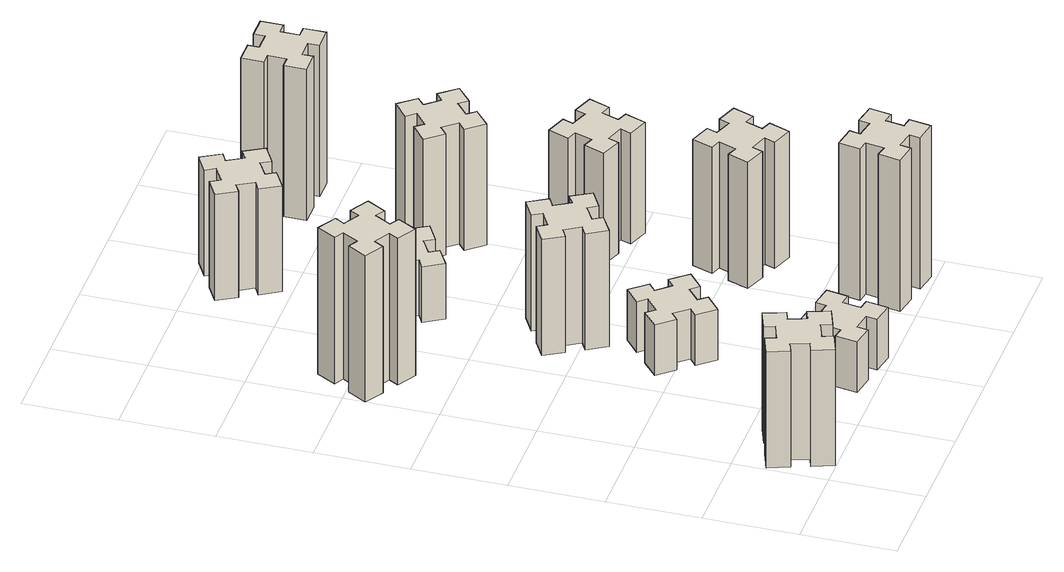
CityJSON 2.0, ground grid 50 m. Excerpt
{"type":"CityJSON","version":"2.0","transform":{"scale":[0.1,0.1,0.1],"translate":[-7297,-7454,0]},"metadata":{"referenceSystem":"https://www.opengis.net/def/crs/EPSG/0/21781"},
"CityObjects":{
"building1":{"type":"Building","attributes":{"class":"1000","function":"1000","usage":"1000","yearOfConstruction":2016,"roofType":"1000","measuredHeight":69,"storeysAboveGround":30,"storeysBelowGround":0},"geometry":[{"type":"Solid","lod":"1","boundaries":[[[[0,1,2,3,4,5,6,7,8,9,10,11,12,13,14,15,16,17,18,19]],[[17,16,20,21]],[[16,15,22,20]],[[15,14,23,22]],[[14,13,24,23]],[[13,12,25,24]],[[12,11,26,25]],[[11,10,27,26]],[[10,9,28,27]],[[9,8,29,28]],[[8,7,30,29]],[[7,6,31,30]],[[6,5,32,31]],[[5,4,33,32]],[[4,3,34,33]],[[3,2,35,34]],[[2,1,36,35]],[[1,0,37,36]],[[0,19,38,37]],[[19,18,39,38]],[[18,17,21,39]],[[24,25,26,27,28,29,30,31,32,33,34,35,36,37,38,39,21,20,22,23]]]]}]},
"building2":{"type":"Building","attributes":{"class":"1000","function":"1000","usage":"1000","yearOfConstruction":2016,"roofType":"1000","measuredHeight":87,"storeysAboveGround":30,"storeysBelowGround":0},"geometry":[{"type":"Solid","lod":"1","boundaries":[[[[40,41,42,43,44,45,46,47,48,49,50,51,52,53,54,55,56,57,58,59]],[[57,56,60,61]],[[56,55,62,60]],[[55,54,63,62]],[[54,53,64,63]],[[53,52,65,64]],[[52,51,66,65]],[[51,50,67,66]],[[50,49,68,67]],[[49,48,69,68]],[[48,47,70,69]],[[47,46,71,70]],[[46,45,72,71]],[[45,44,73,72]],[[44,43,74,73]],[[43,42,75,74]],[[42,41,76,75]],[[41,40,77,76]],[[40,59,78,77]],[[59,58,79,78]],[[58,57,61,79]],[[64,65,66,67,68,69,70,71,72,73,74,75,76,77,78,79,61,60,62,63]]]]}]},
"building3":{"type":"Building","attributes":{"class":"1000","function":"1000","usage":"1000","yearOfConstruction":2016,"roofType":"1000","measuredHeight":30,"storeysAboveGround":30,"storeysBelowGround":0},"geometry":[{"type":"Solid","lod":"1","boundaries":[[[[80,81,82,83,84,85,86,87,88,89,90,91,92,93,94,95,96,97,98,99]],[[97,96,100,101]],[[96,95,102,100]],[[95,94,103,102]],[[94,93,104,103]],[[93,92,105,104]],[[92,91,106,105]],[[91,90,107,106]],[[90,89,108,107]],[[89,88,109,108]],[[88,87,110,109]],[[87,86,111,110]],[[86,85,112,111]],[[85,84,113,112]],[[84,83,114,113]],[[83,82,115,114]],[[82,81,116,115]],[[81,80,117,116]],[[80,99,118,117]],[[99,98,119,118]],[[98,97,101,119]],[[104,105,106,107,108,109,110,111,112,113,114,115,116,117,118,119,101,100,102,103]]]]}]},
"building4":{"type":"Building","attributes":{"class":"1000","function":"1000","usage":"1000","yearOfConstruction":2016,"roofType":"1000","measuredHeight":30,"storeysAboveGround":30,"storeysBelowGround":0},"geometry":[{"type":"Solid","lod":"1","boundaries":[[[[120,121,122,123,124,125,126,127,128,129,130,131,132,133,134,135,136,137,138,139]],[[137,136,140,141]],[[136,135,142,140]],[[135,134,143,142]],[[134,133,144,143]],[[133,132,145,144]],[[132,131,146,145]],[[131,130,147,146]],[[130,129,148,147]],[[129,128,149,148]],[[128,127,150,149]],[[127,126,151,150]],[[126,125,152,151]],[[125,124,153,152]],[[124,123,154,153]],[[123,122,155,154]],[[122,121,156,155]],[[121,120,157,156]],[[120,139,158,157]],[[139,138,159,158]],[[138,137,141,159]],[[144,145,146,147,148,149,150,151,152,153,154,155,156,157,158,159,141,140,142,143]]]]}]},
"building5":{"type":"Building","attributes":{"class":"1000","function":"1000","usage":"1000","yearOfConstruction":2016,"roofType":"1000","measuredHeight":69,"storeysAboveGround":30,"storeysBelowGround":0},"geometry":[{"type":"Solid","lod":"1","boundaries":[[[[160,161,162,163,164,165,166,167,168,169,170,171,172,173,174,175,176,177,178,179]],[[177,176,180,181]],[[176,175,182,180]],[[175,174,183,182]],[[174,173,184,183]],[[173,172,185,184]],[[172,171,186,185]],[[171,170,187,186]],[[170,169,188,187]],[[169,168,189,188]],[[168,167,190,189]],[[167,166,191,190]],[[166,165,192,191]],[[165,164,193,192]],[[164,163,194,193]],[[163,162,195,194]],[[162,161,196,195]],[[161,160,197,196]],[[160,179,198,197]],[[179,178,199,198]],[[178,177,181,199]],[[184,185,186,187,188,189,190,191,192,193,194,195,196,197,198,199,181,180,182,183]]]]}]},
"building6":{"type":"Building","attributes":{"class":"1000","function":"1000","usage":"1000","yearOfConstruction":2016,"roofType":"1000","measuredHeight":33,"storeysAboveGround":30,"storeysBelowGround":0},"geometry":[{"type":"Solid","lod":"1","boundaries":[[[[200,201,202,203,204,205,206,207,208,209,210,211,212,213,214,215,216,217,218,219]],[[217,216,220,221]],[[216,215,222,220]],[[215,214,223,222]],[[214,213,224,223]],[[213,212,225,224]],[[212,211,226,225]],[[211,210,227,226]],[[210,209,228,227]],[[209,208,229,228]],[[208,207,230,229]],[[207,206,231,230]],[[206,205,232,231]],[[205,204,233,232]],[[204,203,234,233]],[[203,202,235,234]],[[202,201,236,235]],[[201,200,237,236]],[[200,219,238,237]],[[219,218,239,238]],[[218,217,221,239]],[[224,225,226,227,228,229,230,231,232,233,234,235,236,237,238,239,221,220,222,223]]]]}]},
"building7":{"type":"Building","attributes":{"class":"1000","function":"1000","usage":"1000","yearOfConstruction":2016,"roofType":"1000","measuredHeight":90,"storeysAboveGround":30,"storeysBelowGround":0},"geometry":[{"type":"Solid","lod":"1","boundaries":[[[[240,241,242,243,244,245,246,247,248,249,250,251,252,253,254,255,256,257,258,259]],[[257,256,260,261]],[[256,255,262,260]],[[255,254,263,262]],[[254,253,264,263]],[[253,252,265,264]],[[252,251,266,265]],[[251,250,267,266]],[[250,249,268,267]],[[249,248,269,268]],[[248,247,270,269]],[[247,246,271,270]],[[246,245,272,271]],[[245,244,273,272]],[[244,243,274,273]],[[243,242,275,274]],[[242,241,276,275]],[[241,240,277,276]],[[240,259,278,277]],[[259,258,279,278]],[[258,257,261,279]],[[264,265,266,267,268,269,270,271,272,273,274,275,276,277,278,279,261,260,262,263]]]]}]},
"building8":{"type":"Building","attributes":{"class":"1000","function":"1000","usage":"1000","yearOfConstruction":2016,"roofType":"1000","measuredHeight":63,"storeysAboveGround":30,"storeysBelowGround":0},"geometry":[{"type":"Solid","lod":"1","boundaries":[[[[280,281,282,283,284,285,286,287,288,289,290,291,292,293,294,295,296,297,298,299]],[[297,296,300,301]],[[296,295,302,300]],[[295,294,303,302]],[[294,293,304,303]],[[293,292,305,304]],[[292,291,306,305]],[[291,290,307,306]],[[290,289,308,307]],[[289,288,309,308]],[[288,287,310,309]],[[287,286,311,310]],[[286,285,312,311]],[[285,284,313,312]],[[284,283,314,313]],[[283,282,315,314]],[[282,281,316,315]],[[281,280,317,316]],[[280,299,318,317]],[[299,298,319,318]],[[298,297,301,319]],[[304,305,306,307,308,309,310,311,312,313,314,315,316,317,318,319,301,300,302,303]]]]}]},
"building9":{"type":"Building","attributes":{"class":"1000","function":"1000","usage":"1000","yearOfConstruction":2016,"roofType":"1000","measuredHeight":75,"storeysAboveGround":30,"storeysBelowGround":0},"geometry":[{"type":"Solid","lod":"1","boundaries":[[[[320,321,322,323,324,325,326,327,328,329,330,331,332,333,334,335,336,337,338,339]],[[337,336,340,341]],[[336,335,342,340]],[[335,334,343,342]],[[334,333,344,343]],[[333,332,345,344]],[[332,331,346,345]],[[331,330,347,346]],[[330,329,348,347]],[[329,328,349,348]],[[328,327,350,349]],[[327,326,351,350]],[[326,325,352,351]],[[325,324,353,352]],[[324,323,354,353]],[[323,322,355,354]],[[322,321,356,355]],[[321,320,357,356]],[[320,339,358,357]],[[339,338,359,358]],[[338,337,341,359]],[[344,345,346,347,348,349,350,351,352,353,354,355,356,357,358,359,341,340,342,343]]]]}]},
"building10":{"type":"Building","attributes":{"class":"1000","function":"1000","usage":"1000","yearOfConstruction":2016,"roofType":"1000","measuredHeight":66,"storeysAboveGround":30,"storeysBelowGround":0},"geometry":[{"type":"Solid","lod":"1","boundaries":[[[[360,361,362,363,364,365,366,367,368,369,370,371,372,373,374,375,376,377,378,379]],[[377,376,380,381]],[[376,375,382,380]],[[375,374,383,382]],[[374,373,384,383]],[[373,372,385,384]],[[372,371,386,385]],[[371,370,387,386]],[[370,369,388,387]],[[369,368,389,388]],[[368,367,390,389]],[[367,366,391,390]],[[366,365,392,391]],[[365,364,393,392]],[[364,363,394,393]],[[363,362,395,394]],[[362,361,396,395]],[[361,360,397,396]],[[360,379,398,397]],[[379,378,399,398]],[[378,377,381,399]],[[384,385,386,387,388,389,390,391,392,393,394,395,396,397,398,399,381,380,382,383]]]]}]},
"building11":{"type":"Building","attributes":{"class":"1000","function":"1000","usage":"1000","yearOfConstruction":2016,"roofType":"1000","measuredHeight":72,"storeysAboveGround":30,"storeysBelowGround":0},"geometry":[{"type":"Solid","lod":"1","boundaries":[[[[400,401,402,403,404,405,406,407,408,409,410,411,412,413,414,415,416,417,418,419]],[[417,416,420,421]],[[416,415,422,420]],[[415,414,423,422]],[[414,413,424,423]],[[413,412,425,424]],[[412,411,426,425]],[[411,410,427,426]],[[410,409,428,427]],[[409,408,429,428]],[[408,407,430,429]],[[407,406,431,430]],[[406,405,432,431]],[[405,404,433,432]],[[404,403,434,433]],[[403,402,435,434]],[[402,401,436,435]],[[401,400,437,436]],[[400,419,438,437]],[[419,418,439,438]],[[418,417,421,439]],[[424,425,426,427,428,429,430,431,432,433,434,435,436,437,438,439,421,420,422,423]]]]}]},
"building12":{"type":"Building","attributes":{"class":"1000","function":"1000","usage":"1000","yearOfConstruction":2016,"roofType":"1000","measuredHeight":90,"storeysAboveGround":30,"storeysBelowGround":0},"geometry":[{"type":"Solid","lod":"1","boundaries":[[[[440,441,442,443,444,445,446,447,448,449,450,451,452,453,454,455,456,457,458,459]],[[457,456,460,461]],[[456,455,462,460]],[[455,454,463,462]],[[454,453,464,463]],[[453,452,465,464]],[[452,451,466,465]],[[451,450,467,466]],[[450,449,468,467]],[[449,448,469,468]],[[448,447,470,469]],[[447,446,471,470]],[[446,445,472,471]],[[445,444,473,472]],[[444,443,474,473]],[[443,442,475,474]],[[442,441,476,475]],[[441,440,477,476]],[[440,459,478,477]],[[459,458,479,478]],[[458,457,461,479]],[[464,465,466,467,468,469,470,471,472,473,474,475,476,477,478,479,461,460,462,463]]]]}]}
},
"vertices":[
[115,235,0],[149,141,0],[93,120,0],[134,7,0],[247,49,0],[226,105,0],[320,139,0],[340,83,0],[453,124,0],[412,237,0],[356,216,0],[322,310,0],[378,330,0],[337,443,0],[224,402,0],[245,346,0],[151,312,0],[130,368,0],[17,327,0],[59,214,0],[151,312,690],[130,368,690],[245,346,690],[224,402,690],[337,443,690],[378,330,690],[322,310,690],[356,216,690],[412,237,690],[453,124,690],[340,83,690],[320,139,690],[226,105,690],[247,49,690],[134,7,690],[93,120,690],[149,141,690],[115,235,690],[59,214,690],[17,327,690],
[306,2347,0],[356,2434,0],[408,2404,0],[468,2508,0],[364,2568,0],[334,2516,0],[247,2566,0],[277,2618,0],[173,2678,0],[113,2574,0],[165,2544,0],[115,2457,0],[63,2487,0],[3,2383,0],[107,2323,0],[137,2375,0],[224,2325,0],[194,2273,0],[298,2213,0],[358,2317,0],[224,2325,870],[194,2273,870],[137,2375,870],[107,2323,870],[3,2383,870],[63,2487,870],[115,2457,870],[165,2544,870],[113,2574,870],[173,2678,870],[277,2618,870],[247,2566,870],[334,2516,870],[364,2568,870],[468,2508,870],[408,2404,870],[356,2434,870],[306,2347,870],[358,2317,870],[298,2213,870],
[876,294,0],[858,195,0],[799,206,0],[778,87,0],[897,67,0],[907,126,0],[1005,108,0],[995,49,0],[1113,28,0],[1134,147,0],[1075,157,0],[1092,255,0],[1151,245,0],[1172,363,0],[1054,384,0],[1044,325,0],[945,342,0],[956,401,0],[837,422,0],[817,304,0],[945,342,300],[956,401,300],[1044,325,300],[1054,384,300],[1172,363,300],[1151,245,300],[1092,255,300],[1075,157,300],[1134,147,300],[1113,28,300],[995,49,300],[1005,108,300],[907,126,300],[897,67,300],[778,87,300],[799,206,300],[858,195,300],[876,294,300],[817,304,300],[837,422,300],
[908,949,0],[984,1013,0],[1023,967,0],[1115,1044,0],[1038,1136,0],[992,1098,0],[927,1174,0],[973,1213,0],[896,1305,0],[804,1228,0],[843,1182,0],[766,1117,0],[728,1163,0],[636,1086,0],[713,994,0],[759,1033,0],[823,956,0],[777,918,0],[854,826,0],[946,903,0],[823,956,300],[777,918,300],[759,1033,300],[713,994,300],[636,1086,300],[728,1163,300],[766,1117,300],[843,1182,300],[804,1228,300],[896,1305,300],[973,1213,300],[927,1174,300],[992,1098,300],[1038,1136,300],[1115,1044,300],[1023,967,300],[984,1013,300],[908,949,300],[946,903,300],[854,826,300],
[755,1594,0],[805,1507,0],[753,1477,0],[813,1373,0],[917,1433,0],[887,1485,0],[974,1535,0],[1004,1483,0],[1108,1543,0],[1048,1647,0],[996,1617,0],[946,1704,0],[998,1734,0],[938,1838,0],[834,1778,0],[864,1726,0],[777,1676,0],[747,1728,0],[643,1668,0],[703,1564,0],[777,1676,690],[747,1728,690],[864,1726,690],[834,1778,690],[938,1838,690],[998,1734,690],[946,1704,690],[996,1617,690],[1048,1647,690],[1108,1543,690],[1004,1483,690],[974,1535,690],[887,1485,690],[917,1433,690],[813,1373,690],[753,1477,690],[805,1507,690],[755,1594,690],[703,1564,690],[643,1668,690],
[755,2434,0],[805,2347,0],[753,2317,0],[813,2213,0],[917,2273,0],[887,2325,0],[974,2375,0],[1004,2323,0],[1108,2383,0],[1048,2487,0],[996,2457,0],[946,2544,0],[998,2574,0],[938,2678,0],[834,2618,0],[864,2566,0],[777,2516,0],[747,2568,0],[643,2508,0],[703,2404,0],[777,2516,330],[747,2568,330],[864,2566,330],[834,2618,330],[938,2678,330],[998,2574,330],[946,2544,330],[996,2457,330],[1048,2487,330],[1108,2383,330],[1004,2323,330],[974,2375,330],[887,2325,330],[917,2273,330],[813,2213,330],[753,2317,330],[805,2347,330],[755,2434,330],[703,2404,330],[643,2508,330],
[1784,325,0],[1685,342,0],[1696,401,0],[1577,422,0],[1557,304,0],[1616,294,0],[1598,195,0],[1539,206,0],[1518,87,0],[1637,67,0],[1647,126,0],[1745,108,0],[1735,49,0],[1853,28,0],[1874,147,0],[1815,157,0],[1832,255,0],[1891,245,0],[1912,363,0],[1794,384,0],[1832,255,900],[1891,245,900],[1815,157,900],[1874,147,900],[1853,28,900],[1735,49,900],[1745,108,900],[1647,126,900],[1637,67,900],[1518,87,900],[1539,206,900],[1598,195,900],[1616,294,900],[1557,304,900],[1577,422,900],[1696,401,900],[1685,342,900],[1784,325,900],[1794,384,900],[1912,363,900],
[996,3297,0],[946,3384,0],[998,3414,0],[938,3518,0],[834,3458,0],[864,3406,0],[777,3356,0],[747,3408,0],[643,3348,0],[703,3244,0],[755,3274,0],[805,3187,0],[753,3157,0],[813,3053,0],[917,3113,0],[887,3165,0],[974,3215,0],[1004,3163,0],[1108,3223,0],[1048,3327,0],[974,3215,630],[1004,3163,630],[887,3165,630],[917,3113,630],[813,3053,630],[753,3157,630],[805,3187,630],[755,3274,630],[703,3244,630],[643,3348,630],[747,3408,630],[777,3356,630],[864,3406,630],[834,3458,630],[938,3518,630],[998,3414,630],[946,3384,630],[996,3297,630],[1048,3327,630],[1108,3223,630],
[1631,879,0],[1725,845,0],[1704,789,0],[1817,747,0],[1858,860,0],[1802,881,0],[1836,975,0],[1892,954,0],[1933,1067,0],[1820,1108,0],[1800,1052,0],[1706,1086,0],[1727,1142,0],[1614,1183,0],[1573,1070,0],[1629,1050,0],[1595,956,0],[1539,977,0],[1497,864,0],[1610,823,0],[1595,956,750],[1539,977,750],[1629,1050,750],[1573,1070,750],[1614,1183,750],[1727,1142,750],[1706,1086,750],[1800,1052,750],[1820,1108,750],[1933,1067,750],[1892,954,750],[1836,975,750],[1802,881,750],[1858,860,750],[1817,747,750],[1704,789,750],[1725,845,750],[1631,879,750],[1610,823,750],[1497,864,750],
[1800,1792,0],[1706,1826,0],[1727,1882,0],[1614,1923,0],[1573,1810,0],[1629,1790,0],[1595,1696,0],[1539,1717,0],[1497,1604,0],[1610,1563,0],[1631,1619,0],[1725,1585,0],[1704,1529,0],[1817,1487,0],[1858,1600,0],[1802,1621,0],[1836,1715,0],[1892,1694,0],[1933,1807,0],[1820,1848,0],[1836,1715,660],[1892,1694,660],[1802,1621,660],[1858,1600,660],[1817,1487,660],[1704,1529,660],[1725,1585,660],[1631,1619,660],[1610,1563,660],[1497,1604,660],[1539,1717,660],[1595,1696,660],[1629,1790,660],[1573,1810,660],[1614,1923,660],[1727,1882,660],[1706,1826,660],[1800,1792,660],[1820,1848,660],[1933,1807,660],
[1399,2413,0],[1463,2336,0],[1417,2298,0],[1494,2206,0],[1586,2283,0],[1548,2329,0],[1624,2393,0],[1663,2347,0],[1755,2424,0],[1678,2516,0],[1632,2478,0],[1567,2554,0],[1613,2593,0],[1536,2685,0],[1444,2608,0],[1483,2562,0],[1406,2497,0],[1368,2543,0],[1276,2466,0],[1353,2374,0],[1406,2497,720],[1368,2543,720],[1483,2562,720],[1444,2608,720],[1536,2685,720],[1613,2593,720],[1567,2554,720],[1632,2478,720],[1678,2516,720],[1755,2424,720],[1663,2347,720],[1624,2393,720],[1548,2329,720],[1586,2283,720],[1494,2206,720],[1417,2298,720],[1463,2336,720],[1399,2413,720],[1353,2374,720],[1276,2466,720],
[1565,3175,0],[1665,3175,0],[1665,3115,0],[1785,3115,0],[1785,3235,0],[1725,3235,0],[1725,3335,0],[1785,3335,0],[1785,3455,0],[1665,3455,0],[1665,3395,0],[1565,3395,0],[1565,3455,0],[1445,3455,0],[1445,3335,0],[1505,3335,0],[1505,3235,0],[1445,3235,0],[1445,3115,0],[1565,3115,0],[1505,3235,900],[1445,3235,900],[1505,3335,900],[1445,3335,900],[1445,3455,900],[1565,3455,900],[1565,3395,900],[1665,3395,900],[1665,3455,900],[1785,3455,900],[1785,3335,900],[1725,3335,900],[1725,3235,900],[1785,3235,900],[1785,3115,900],[1665,3115,900],[1665,3175,900],[1565,3175,900],[1565,3115,900],[1445,3115,900]
]}
